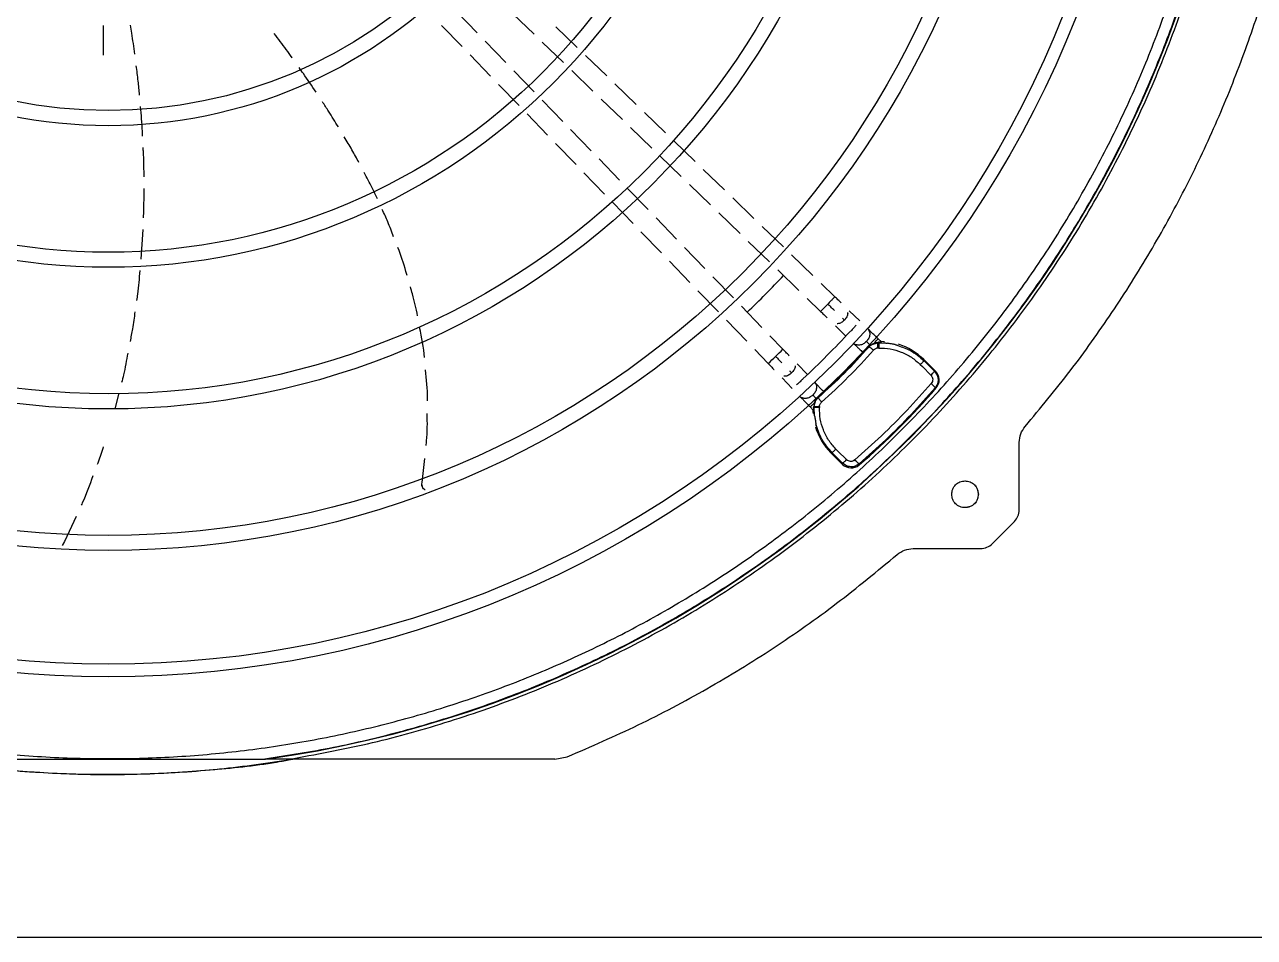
# Model space of a CAD drawing. Extents: x -12 to 259, y -8 to 165.
# Drawn here: x 105.27 to 117.1, y 61.29 to 70.07 of the extents above; entities that cross this region are included whole.
import ezdxf

# ---------------------------------------------------------------- set-up
doc = ezdxf.new("R2010")
doc.units = 0
doc.header["$MEASUREMENT"] = 0
doc.layers.get('0').update_dxf_attribs({"linetype": 'CONTINUOUS'})
doc.layers.add('0 Unit', color=7, linetype='CONTINUOUS')

msp = doc.modelspace()

# ---------------------------------------------------------------- linework, layer by layer
at = {"color": 7, "linetype": 'Continuous', "lineweight": 25}
for p, q in [((109.62481, 69.98559), (109.42772, 70.18943)), ((109.96678, 70.17118), (110.17108, 69.97364)), ((106.02672, 70.05609), (106.02672, 69.77226)), ((109.28065, 70.05834), (109.47804, 69.8542)), ((110.58556, 69.8467), (110.38153, 70.04398)), ((109.89842, 69.70261), (109.7015, 69.90628)), ((110.24962, 69.8977), (110.45348, 69.70058)), ((109.55477, 69.77484), (109.7523, 69.57054)), ((110.86939, 69.57227), (110.66491, 69.76997)), ((110.17245, 69.41921), (109.97547, 69.62293)), ((110.53274, 69.62395), (110.73641, 69.42702)), ((109.82883, 69.4914), (110.02611, 69.28736)), ((111.1522, 69.29881), (110.94898, 69.49531)), ((110.44689, 69.13537), (110.24909, 69.33994)), ((110.81601, 69.35006), (111.02003, 69.15278)), ((110.10283, 69.20802), (110.30025, 69.00384)), ((111.43571, 69.02469), (111.23156, 69.22208)), ((110.71957, 68.85336), (110.52276, 69.05691)), ((111.09953, 69.07591), (111.30258, 68.87958)), ((110.3776, 68.92384), (110.57423, 68.72048)), ((111.71907, 68.7507), (111.5151, 68.94792)), ((110.99375, 68.5698), (110.79616, 68.77415)), ((111.38181, 68.80298), (111.58619, 68.60536)), ((110.65109, 68.64099), (110.84794, 68.4374)), ((112.00271, 68.47645), (111.7985, 68.67389)), ((111.66529, 68.52888), (111.86864, 68.33226)), ((111.26702, 68.28718), (111.07048, 68.49044)), ((112.28545, 68.20306), (112.08133, 68.40043)), ((110.92464, 68.35808), (111.12282, 68.15311)), ((111.54164, 68.00315), (111.34373, 68.20784)), ((111.94822, 68.25531), (112.1523, 68.05798)), ((106.40739, 68.09706), (106.38924, 67.81163)), ((111.19929, 68.07402), (111.39577, 67.87083)), ((112.56877, 67.92911), (112.36526, 68.12589)), ((111.81437, 67.72109), (111.61741, 67.92479)), ((112.23111, 67.98179), (112.43515, 67.7845)), ((111.4725, 67.79147), (111.67046, 67.58673)), ((112.85198, 67.65527), (112.64768, 67.85281)), ((112.5147, 67.70758), (112.71784, 67.51116)), ((112.08815, 67.43794), (111.89136, 67.64146)), ((113.06428, 67.45), (112.93144, 67.57845)), ((111.74655, 67.50803), (111.94401, 67.30381)), ((112.79726, 67.43436), (112.92741, 67.30853)), ((112.36227, 67.15443), (112.16463, 67.35884)), ((113.30393, 67.21757), (113.20286, 67.31571)), ((112.02046, 67.22475), (112.21718, 67.02129)), ((112.56433, 66.94545), (112.43861, 67.07548)), ((113.06868, 67.17162), (113.17104, 67.07222)), ((113.40467, 66.98301), (113.39175, 66.97066)), ((113.39175, 66.97066), (113.39212, 66.9666)), ((113.47584, 67.01148), (113.44158, 67.00417)), ((113.44266, 66.99814), (113.47634, 67.00602)), ((113.47584, 67.01148), (113.48507, 67.01217)), ((113.47634, 67.00602), (113.47584, 67.01148)), ((113.48562, 67.00632), (113.47634, 67.00602)), ((113.48746, 66.95612), (113.47802, 66.95583)), ((113.51307, 67.01489), (113.48138, 67.04553)), ((113.48507, 67.01217), (113.48562, 67.00632)), ((113.48562, 67.00632), (113.56591, 67.00344)), ((112.29423, 66.94161), (112.42282, 66.80862)), ((113.92197, 66.83367), (113.92122, 66.84551)), ((113.92122, 66.84551), (114.03281, 66.73392)), ((112.79988, 66.70107), (112.70132, 66.80344)), ((113.88614, 66.79833), (113.90623, 66.77824)), ((113.90623, 66.77824), (113.98792, 66.69663)), ((114.02221, 66.7335), (113.92197, 66.83367)), ((114.03281, 66.73392), (114.02221, 66.7335)), ((112.55652, 66.67002), (112.65452, 66.56822)), ((106.17364, 66.513), (106.13695, 66.37073)), ((114.03893, 66.57359), (114.02799, 66.57306)), ((112.82607, 66.39031), (112.85679, 66.35854)), ((112.85961, 66.38672), (112.86032, 66.39595)), ((112.86572, 66.38641), (112.85961, 66.38672)), ((112.86768, 66.43026), (112.86032, 66.39595)), ((112.86032, 66.39595), (112.86601, 66.3957)), ((112.86601, 66.3957), (112.86572, 66.38641)), ((112.8686, 66.30613), (112.86572, 66.38641)), ((112.86601, 66.3957), (112.87288, 66.42491)), ((112.88886, 66.4672), (112.9012, 66.48011)), ((112.90544, 66.47992), (112.9012, 66.48011)), ((112.91633, 66.39413), (112.91602, 66.3847)), ((114.8378, 65.39998), (114.8378, 66.0496)), ((109.09348, 65.66357), (109.11915, 65.89592)), ((113.02601, 65.95029), (113.03837, 65.95007)), ((113.1376, 65.8387), (113.02601, 65.95029)), ((113.13854, 65.84982), (113.03837, 65.95007)), ((113.09392, 65.96593), (113.07383, 65.98601)), ((113.17552, 65.88424), (113.09392, 65.96593)), ((113.1376, 65.8387), (113.13854, 65.84982)), ((113.29793, 65.83258), (113.29898, 65.84405)), ((109.09295, 65.66357), (109.09348, 65.66357)), ((105.76521, 65.33703), (105.65479, 65.09755)), ((114.57834, 65.0753), (114.79169, 65.28864)), ((105.65479, 65.09755), (105.63196, 65.05984)), ((113.81739, 65.02918), (114.46701, 65.02918)), ((107.81397, 63.00374), (107.58712, 63.00374)), ((110.37069, 63.00374), (107.81397, 63.00374)), ((110.37069, 63.00374), (110.49017, 63.02729))]:
    msp.add_line(p, q, dxfattribs=at)
at = {"color": 8, "linetype": 'Continuous', "lineweight": 25}
for p, q in [((113.15594, 67.22444), (113.13695, 67.24286)), ((113.64389, 66.98996), (113.66961, 66.97992)), ((114.04359, 66.60061), (114.02799, 66.57306)), ((113.29898, 65.84405), (113.27, 65.82765))]:
    msp.add_line(p, q, dxfattribs=at)
at = {"color": 8, "linetype": 'Continuous', "lineweight": 25, "flags": 128}
msp.add_lwpolyline([(112.99604, 67.37928), (112.96984, 67.35221), (112.9476, 67.32925), (112.9327, 67.31391), (112.92741, 67.30853), (112.92741, 67.30853)], dxfattribs=at)
for centre, radius in [((106.07507, 73.79175), 9.99706), ((106.07507, 73.79114), 9.87436), ((106.07507, 73.79175), 8.78089), ((106.07507, 73.79114), 8.63615), ((106.07507, 73.79114), 7.41998), ((106.08126, 73.79123), 7.27453), ((106.07507, 73.79114), 6.05846), ((106.07507, 73.79114), 5.9131), ((106.07507, 73.79114), 4.69694), ((106.07507, 73.79114), 4.55158)]:
    msp.add_circle(centre, radius)
at = {"color": 7, "linetype": 'Continuous', "lineweight": 25}
for centre, radius, start, end in [((106.08019, 73.79114), 10.89215, 277.952419, 82.047581), ((106.07692, 73.78917), 8.93423, 313.437539, 316.623841), ((106.08043, 73.79198), 9.76894, 313.118297, 316.88199), ((108.82288, 71.04861), 6.11841, 312.506864, 317.495239), ((108.82274, 71.04876), 6.87283, 310.627711, 319.372428)]:
    msp.add_arc(centre, radius, start, end, dxfattribs=at)
at = {"color": 8, "linetype": 'Continuous', "lineweight": 25}
for centre, radius, start, end in [((108.81151, 71.49893), 6.45294, 315.849598, 316.359274), ((105.08045, 74.49665), 10.63091, 313.68259, 314.213901), ((101.50505, 78.2777), 15.83438, 313.946005, 314.301587)]:
    msp.add_arc(centre, radius, start, end, dxfattribs=at)
at = {"color": 7, "linetype": 'Continuous', "lineweight": 25}
for centre, major_axis, ratio, start_param, end_param in [((113.50392, 66.42715), (-0.01094, 0.5912), 0.99873356, 6.19922493, 6.25533158), ((113.50392, 66.42715), (-0.01094, 0.5912), 0.99873356, 5.47991309, 5.97123283), ((113.94915, 66.65045), (0.11816, 0.00449), 0.99887071, 5.53666029, 7.03005136), ((113.44437, 66.3676), (0.5912, -0.01099), 0.99873837, 3.16909386, 3.23078), ((113.44437, 66.3676), (0.5912, -0.01099), 0.99873837, 3.44852138, 3.94495007), ((113.22107, 65.92236), (0.00447, 0.11816), 0.99886585, 2.39455207, 3.88794044)]:
    msp.add_ellipse(centre, major_axis=major_axis, ratio=ratio, start_param=start_param, end_param=end_param, dxfattribs=at)
for points, knots in [([(98.24978, 66.37972), (98.39231, 66.23399), (98.67946, 65.94039), (99.14431, 65.52922), (99.63689, 65.13869), (100.15816, 64.77389), (100.70619, 64.43671), (101.27891, 64.13011), (101.87372, 63.85658), (102.48721, 63.61854), (103.11637, 63.4177), (103.75789, 63.25549), (104.40815, 63.13294), (105.06344, 63.05062), (105.72016, 63.00866), (106.37484, 63.00674), (107.0234, 63.04414), (107.66241, 63.11961), (108.28868, 63.23156), (108.90001, 63.37827), (109.49392, 63.55775), (110.07121, 63.76887), (110.63561, 64.01237), (111.19032, 64.29027), (111.73517, 64.60394), (112.26698, 64.95314), (112.78297, 65.33758), (113.2797, 65.75624), (113.75386, 66.20765), (114.20197, 66.68956), (114.62132, 67.19979), (115.00935, 67.73579), (115.36377, 68.29458), (115.68267, 68.87292), (115.9646, 69.46752), (116.20858, 70.07505), (116.41377, 70.69143), (116.58005, 71.31303), (116.70773, 71.93629), (116.79758, 72.55852), (116.85055, 73.17669), (116.86798, 73.79113), (116.85055, 74.40557), (116.79758, 75.02374), (116.70773, 75.64597), (116.58005, 76.26924), (116.41377, 76.89084), (116.20858, 77.50721), (115.96461, 78.11474), (115.68268, 78.70933), (115.36378, 79.28769), (115.00936, 79.84648), (114.62133, 80.38248), (114.20199, 80.89271), (113.75387, 81.37461), (113.27971, 81.82603), (112.78297, 82.24469), (112.26699, 82.62913), (111.73519, 82.97833), (111.19034, 83.292), (110.63562, 83.5699), (110.07122, 83.8134), (109.49393, 84.02452), (108.90003, 84.20399), (108.2887, 84.35071), (107.66242, 84.46266), (107.02341, 84.53814), (106.37485, 84.57553), (105.72018, 84.57362), (105.06346, 84.53165), (104.40817, 84.44934), (103.7579, 84.32679), (103.11639, 84.16458), (102.48722, 83.96375), (101.87373, 83.7257), (101.27892, 83.45218), (100.70619, 83.14557), (100.15817, 82.80839), (99.6369, 82.4436), (99.14432, 82.05307), (98.67946, 81.64189), (98.39231, 81.34829), (98.24978, 81.20256)], [0, 0, 0, 0, 0.01189592, 0.02396584, 0.03619649, 0.04857359, 0.06108194, 0.07373471, 0.0864717, 0.09927432, 0.11212355, 0.12500004, 0.13787625, 0.15072533, 0.16352795, 0.17626509, 0.18891813, 0.20142621, 0.21380317, 0.22603385, 0.23810393, 0.25000004, 0.2618959, 0.27396585, 0.28619652, 0.29857361, 0.31108196, 0.32373474, 0.33647171, 0.34927432, 0.36212355, 0.37500004, 0.38787624, 0.40072531, 0.41352793, 0.42626506, 0.4389181, 0.45142619, 0.46380314, 0.47603381, 0.48810388, 0.50000001, 0.51189586, 0.52396581, 0.53619649, 0.54857357, 0.56108191, 0.57373469, 0.58647168, 0.59927428, 0.6121235, 0.62499999, 0.63787621, 0.65072529, 0.66352791, 0.67626502, 0.68891805, 0.70142614, 0.71380312, 0.72603376, 0.73810387, 0.74999998, 0.76189582, 0.77396578, 0.78619645, 0.79857355, 0.81108188, 0.82373468, 0.83647168, 0.84927427, 0.86212351, 0.87499998, 0.88787621, 0.90072531, 0.91352792, 0.92626504, 0.93891808, 0.95142617, 0.96380314, 0.97603381, 0.98810396, 1, 1, 1, 1]), ([(107.55876, 63.00374), (107.77319, 63.03691), (108.20205, 63.10325), (108.83633, 63.25126), (109.46116, 63.43415), (110.0738, 63.65477), (110.67221, 63.9114), (111.25421, 64.20338), (111.81773, 64.52959), (112.36076, 64.88888), (112.88135, 65.27997), (113.37765, 65.70146), (113.84788, 66.15184), (114.29037, 66.62952), (114.70353, 67.13277), (115.08589, 67.65981), (115.43609, 68.20875), (115.75286, 68.77762), (116.03509, 69.36441), (116.28175, 69.96701), (116.49199, 70.58326), (116.66502, 71.21098), (116.80025, 71.84791), (116.8972, 72.49178), (116.9555, 73.14029), (116.97496, 73.79113), (116.9555, 74.44197), (116.8972, 75.09048), (116.80026, 75.73436), (116.66503, 76.37129), (116.49199, 76.999), (116.28176, 77.61526), (116.03509, 78.21786), (115.75287, 78.80464), (115.43609, 79.37352), (115.0859, 79.92246), (114.70354, 80.4495), (114.29038, 80.95275), (113.84789, 81.43043), (113.37766, 81.88081), (112.88136, 82.3023), (112.36077, 82.6934), (111.81774, 83.05269), (111.25422, 83.3789), (110.67222, 83.67087), (110.07381, 83.9275), (109.46117, 84.14813), (108.83634, 84.33102), (108.20206, 84.47903), (107.7732, 84.54537), (107.55877, 84.57853)], [0, 0, 0, 0, 0.02083334, 0.04166665, 0.06250003, 0.08333335, 0.10416665, 0.125, 0.1458333, 0.16666668, 0.18749997, 0.20833336, 0.22916668, 0.25000001, 0.27083332, 0.29166664, 0.31250001, 0.33333334, 0.35416664, 0.37499996, 0.39583334, 0.41666666, 0.43749998, 0.4583333, 0.47916665, 0.5, 0.5208333, 0.54166664, 0.5625, 0.58333332, 0.60416664, 0.62499998, 0.64583333, 0.66666665, 0.68749999, 0.70833331, 0.72916664, 0.74999997, 0.77083333, 0.79166666, 0.81249999, 0.83333331, 0.85416669, 0.875, 0.89583335, 0.91666666, 0.9375, 0.95833334, 0.97916668, 1, 1, 1, 1]), ([(107.81397, 63.00374), (108.06683, 63.04978), (108.57255, 63.14187), (109.31639, 63.34737), (110.04472, 63.60099), (110.75314, 63.90633), (111.43833, 64.26058), (112.09683, 64.66233), (112.72538, 65.10948), (113.32083, 65.59983), (113.88025, 66.13093), (114.40083, 66.70015), (114.87999, 67.30465), (115.31534, 67.94142), (115.70472, 68.6073), (116.04619, 69.29898), (116.33806, 70.013), (116.57886, 70.74582), (116.76741, 71.49379), (116.90276, 72.2532), (116.98424, 73.02026), (117.01144, 73.79115), (116.98424, 74.56204), (116.90276, 75.32909), (116.7674, 76.0885), (116.57886, 76.83647), (116.33805, 77.56929), (116.04619, 78.28332), (115.70471, 78.97499), (115.31533, 79.64087), (114.87997, 80.27764), (114.40081, 80.88214), (113.88023, 81.45136), (113.32082, 81.98246), (112.72536, 82.47281), (112.09682, 82.91995), (111.43832, 83.3217), (110.75312, 83.67595), (110.0447, 83.9813), (109.31637, 84.23491), (108.57253, 84.44041), (108.06681, 84.5325), (107.81396, 84.57854)], [0, 0, 0, 0, 0.02500002, 0.05000002, 0.07500002, 0.10000003, 0.12499999, 0.15000004, 0.17499999, 0.20000003, 0.22500003, 0.25, 0.27500001, 0.30000002, 0.325, 0.35000002, 0.375, 0.4, 0.42500002, 0.45000001, 0.47500003, 0.50000003, 0.52499999, 0.55000001, 0.57500001, 0.6, 0.62500003, 0.65, 0.67500002, 0.70000003, 0.72500002, 0.75000002, 0.77499999, 0.80000001, 0.825, 0.85000003, 0.87500003, 0.89999998, 0.92500001, 0.95, 0.975, 1, 1, 1, 1]), ([(114.89495, 66.20363), (115.04171, 66.38024), (115.33525, 66.73346), (115.73481, 67.29514), (116.10276, 67.87767), (116.43496, 68.48144), (116.73103, 69.10368), (116.98971, 69.74239), (117.21016, 70.39527), (117.39159, 71.06005), (117.53336, 71.7344), (117.63499, 72.41596), (117.69611, 73.10234), (117.7165, 73.79114), (117.69611, 74.47993), (117.63499, 75.16631), (117.53336, 75.84787), (117.39159, 76.52223), (117.21016, 77.18701), (116.98971, 77.83989), (116.73103, 78.47859), (116.43496, 79.10083), (116.10276, 79.7046), (115.73481, 80.28714), (115.33525, 80.84882), (115.04171, 81.20203), (114.89495, 81.37864)], [0, 0, 0, 0, 0.04166672, 0.08333338, 0.12500007, 0.16666672, 0.20833335, 0.25000008, 0.29166671, 0.33333336, 0.37500001, 0.41666672, 0.45833338, 0.50000004, 0.54166669, 0.58333335, 0.62499999, 0.66666668, 0.70833333, 0.74999999, 0.79166669, 0.83333335, 0.87499997, 0.91666669, 0.95833332, 1, 1, 1, 1]), ([(106.28512, 70.06077), (106.28949, 70.03539), (106.3051, 69.94471), (106.31818, 69.84923), (106.3276, 69.78048)], [0, 0, 0, 0, 0.27992058, 1, 1, 1, 1]), ([(107.84464, 69.74577), (107.84409, 69.74654), (107.8065, 69.79943), (107.74871, 69.8776), (107.69066, 69.95435), (107.67117, 69.98013)], [0, 0, 0, 0, 0.00977442, 0.66748489, 1, 1, 1, 1]), ([(106.34163, 69.67044), (106.34788, 69.62173), (106.35971, 69.5294), (106.36852, 69.4339), (106.37268, 69.38878)], [0, 0, 0, 0, 0.5276329, 1, 1, 1, 1]), ([(108.07425, 69.4165), (108.03379, 69.47638), (107.97998, 69.556), (107.92411, 69.63417), (107.91024, 69.65356)], [0, 0, 0, 0, 0.75189874, 1, 1, 1, 1]), ([(108.28873, 69.08185), (108.2576, 69.13264), (108.20776, 69.21397), (108.15516, 69.2935), (108.13541, 69.32336)], [0, 0, 0, 0, 0.62458899, 1, 1, 1, 1]), ([(106.38317, 69.27899), (106.38972, 69.19964), (106.39749, 69.10552), (106.40195, 69.01008), (106.40265, 68.9951)], [0, 0, 0, 0, 0.8430023, 1, 1, 1, 1]), ([(108.4864, 68.7399), (108.46434, 68.78059), (108.41912, 68.864), (108.37047, 68.94545), (108.34556, 68.98716)], [0, 0, 0, 0, 0.48783985, 1, 1, 1, 1]), ([(106.40796, 68.88563), (106.40869, 68.87086), (106.41298, 68.78451), (106.4158, 68.68988), (106.41574, 68.61014), (106.41574, 68.60245)], [0, 0, 0, 0, 0.15715941, 0.91876163, 1, 1, 1, 1]), ([(108.6643, 68.39006), (108.64742, 68.42609), (108.60735, 68.51165), (108.56348, 68.59533), (108.53808, 68.64378)], [0, 0, 0, 0, 0.42108076, 1, 1, 1, 1]), ([(106.41577, 68.49124), (106.41601, 68.45306), (106.4166, 68.35839), (106.41298, 68.26379), (106.41082, 68.20735)], [0, 0, 0, 0, 0.40333981, 1, 1, 1, 1]), ([(108.81995, 68.02648), (108.80162, 68.07442), (108.76765, 68.16327), (108.72855, 68.25001), (108.71055, 68.28995)], [0, 0, 0, 0, 0.53950514, 1, 1, 1, 1]), ([(108.95045, 67.65268), (108.94652, 67.66646), (108.92046, 67.75779), (108.89009, 67.84872), (108.86022, 67.92437), (108.85999, 67.92494)], [0, 0, 0, 0, 0.14993325, 0.99363261, 1, 1, 1, 1]), ([(106.37873, 67.70137), (106.37227, 67.62582), (106.36409, 67.53014), (106.3501, 67.43534), (106.34716, 67.41539)], [0, 0, 0, 0, 0.78959581, 1, 1, 1, 1]), ([(109.0507, 67.26674), (109.03543, 67.337), (109.01508, 67.43069), (108.98799, 67.52275), (108.98122, 67.54577)], [0, 0, 0, 0, 0.75002041, 1, 1, 1, 1]), ([(113.12412, 67.3921), (113.12343, 67.39277), (113.11448, 67.40143), (113.09401, 67.42125), (113.07417, 67.44044), (113.06424, 67.45004)], [0, 0, 0, 0, 0.04042727, 0.52004872, 1, 1, 1, 1]), ([(113.05971, 67.31769), (113.04806, 67.32897), (113.02723, 67.34912), (113.00558, 67.37006), (112.99604, 67.37928)], [0, 0, 0, 0, 0.55959472, 1, 1, 1, 1]), ([(106.33141, 67.30533), (106.32438, 67.25056), (106.31209, 67.15482), (106.29261, 67.06049), (106.28428, 67.02012)], [0, 0, 0, 0, 0.57203343, 1, 1, 1, 1]), ([(112.92741, 67.30853), (112.93732, 67.29894), (112.95715, 67.27976), (112.97837, 67.25923), (112.988, 67.24989), (112.98945, 67.24849)], [0, 0, 0, 0, 0.45955348, 0.91864064, 1, 1, 1, 1]), ([(109.1174, 66.86514), (109.1174, 66.86521), (109.11046, 66.9622), (109.09025, 67.05796), (109.07005, 67.15364)], [0, 0, 0, 0, 0.00072988, 1, 1, 1, 1]), ([(113.23975, 67.14306), (113.23393, 67.13724), (113.22372, 67.12703), (113.21499, 67.11854), (113.21124, 67.11488)], [0, 0, 0, 0, 0.56927563, 1, 1, 1, 1]), ([(113.26774, 67.17575), (113.26417, 67.17146), (113.25583, 67.16143), (113.2456, 67.14975), (113.23975, 67.14306)], [0, 0, 0, 0, 0.42766619, 1, 1, 1, 1]), ([(113.48138, 67.04553), (113.47139, 67.05519), (113.45142, 67.0745), (113.42326, 67.10176), (113.39793, 67.12631), (113.38513, 67.13873), (113.37873, 67.14494)], [0, 0, 0, 0, 0.25017208, 0.50011475, 0.74998553, 1, 1, 1, 1]), ([(113.39212, 66.9666), (113.31465, 66.88186), (113.15972, 66.71238), (112.9902, 66.55741), (112.90544, 66.47992)], [0, 0, 0, 0, 0.50000174, 1, 1, 1, 1]), ([(113.24159, 67.00372), (113.24756, 66.99792), (113.25949, 66.98634), (113.28283, 66.96373), (113.30876, 66.93863), (113.32734, 66.92066), (113.33663, 66.91167)], [0, 0, 0, 0, 0.25012281, 0.50000057, 0.74998294, 1, 1, 1, 1]), ([(113.33549, 66.91376), (113.3356, 66.9136), (113.33586, 66.9132), (113.34051, 66.9172), (113.34881, 66.92514), (113.36093, 66.93748), (113.37558, 66.95294), (113.38637, 66.96477), (113.39175, 66.97066)], [0, 0, 0, 0, 0.11173622, 0.27354644, 0.4507769, 0.63775233, 0.81954481, 1, 1, 1, 1]), ([(113.40467, 66.98301), (113.39645, 66.99095), (113.38178, 67.00515), (113.37185, 67.01479), (113.36748, 67.01903)], [0, 0, 0, 0, 0.55979484, 1, 1, 1, 1]), ([(113.43525, 66.93576), (113.43016, 66.94009), (113.41962, 66.94905), (113.40583, 66.95955), (113.39561, 66.96622), (113.39326, 66.96648), (113.39212, 66.9666)], [0, 0, 0, 0, 0.24189375, 0.50003536, 0.75816415, 1, 1, 1, 1]), ([(113.40467, 66.98301), (113.41019, 66.98718), (113.42196, 66.99607), (113.43478, 67.00136), (113.44158, 67.00417)], [0, 0, 0, 0, 0.46912734, 1, 1, 1, 1]), ([(113.47802, 66.95583), (113.47401, 66.95546), (113.46593, 66.95472), (113.45445, 66.95044), (113.44382, 66.94434), (113.4381, 66.93861), (113.43525, 66.93576)], [0, 0, 0, 0, 0.24780677, 0.49940517, 0.75117, 1, 1, 1, 1]), ([(113.47802, 66.95583), (113.47781, 66.96241), (113.47739, 66.97556), (113.47686, 66.99158), (113.47647, 67.00299), (113.47638, 67.00501), (113.47634, 67.00602)], [0, 0, 0, 0, 0.25000515, 0.50000345, 0.75000652, 1, 1, 1, 1]), ([(113.51213, 67.01551), (113.51229, 67.01544), (113.51306, 67.01513), (113.51122, 67.01458), (113.50453, 67.01363), (113.4931, 67.01277), (113.48507, 67.01217)], [0, 0, 0, 0, 0.05444134, 0.26679283, 0.48473064, 1, 1, 1, 1]), ([(113.48562, 67.00632), (113.48567, 67.00531), (113.48579, 67.00329), (113.48622, 66.99188), (113.48679, 66.97586), (113.48724, 66.9627), (113.48746, 66.95612)], [0, 0, 0, 0, 0.25000525, 0.49999534, 0.74999478, 1, 1, 1, 1]), ([(113.48746, 66.95612), (113.52427, 66.95514), (113.5979, 66.95319), (113.70437, 66.92162), (113.8036, 66.87177), (113.85863, 66.82281), (113.88614, 66.79833)], [0, 0, 0, 0, 0.24999331, 0.49999248, 0.74999467, 1, 1, 1, 1]), ([(113.54042, 67.00774), (113.54074, 67.00746), (113.5414, 67.00691), (113.54907, 67.0057), (113.55792, 67.00452), (113.56413, 67.00368), (113.56591, 67.00344)], [0, 0, 0, 0, 0.28746918, 0.57419112, 0.87831567, 1, 1, 1, 1]), ([(113.64388, 66.98995), (113.63847, 66.99091), (113.6272, 66.99291), (113.61384, 66.99485), (113.59966, 66.99722), (113.58484, 67.00016), (113.57218, 67.00235), (113.56591, 67.00344)], [0, 0, 0, 0, 0.22403676, 0.4664933, 0.48175145, 0.7432779, 1, 1, 1, 1]), ([(113.64389, 66.98996), (113.64887, 66.9889), (113.65885, 66.98679), (113.66712, 66.98521), (113.66835, 66.9854), (113.66884, 66.98547)], [0, 0, 0, 0, 0.37193442, 0.74511645, 1, 1, 1, 1]), ([(113.66961, 66.97992), (113.71112, 66.96648), (113.80541, 66.93596), (113.88014, 66.87038), (113.92197, 66.83367)], [0, 0, 0, 0, 0.44028918, 1, 1, 1, 1]), ([(106.2626, 66.90906), (106.25043, 66.83857), (106.2339, 66.74277), (106.20896, 66.64912), (106.20237, 66.62438)], [0, 0, 0, 0, 0.73577068, 1, 1, 1, 1]), ([(112.49379, 66.87704), (112.50553, 66.8649), (112.52648, 66.84322), (112.54653, 66.82247), (112.55536, 66.81333)], [0, 0, 0, 0, 0.56004536, 1, 1, 1, 1]), ([(112.62533, 66.88231), (112.62364, 66.88406), (112.61403, 66.89403), (112.59316, 66.91563), (112.57395, 66.93551), (112.56433, 66.94545)], [0, 0, 0, 0, 0.09629337, 0.54799298, 1, 1, 1, 1]), ([(112.93641, 66.43691), (113.02333, 66.51629), (113.19716, 66.67506), (113.35589, 66.84886), (113.43525, 66.93576)], [0, 0, 0, 0, 0.49999826, 1, 1, 1, 1]), ([(109.14535, 66.44857), (109.14554, 66.45654), (109.14789, 66.55635), (109.13643, 66.65612), (109.12589, 66.74792)], [0, 0, 0, 0, 0.07987082, 1, 1, 1, 1]), ([(112.42282, 66.80862), (112.43239, 66.79871), (112.45154, 66.77891), (112.47108, 66.75868), (112.47951, 66.74994), (112.47998, 66.74945)], [0, 0, 0, 0, 0.48577429, 0.97107325, 1, 1, 1, 1]), ([(113.92197, 66.83367), (113.92129, 66.83305), (113.91993, 66.8318), (113.91181, 66.82383), (113.90031, 66.81245), (113.89086, 66.80304), (113.88614, 66.79833)], [0, 0, 0, 0, 0.25000529, 0.50000003, 0.750004, 1, 1, 1, 1]), ([(114.02221, 66.7335), (114.02171, 66.7327), (114.02072, 66.73109), (114.01306, 66.72264), (114.00194, 66.7109), (113.99259, 66.70139), (113.98792, 66.69663)], [0, 0, 0, 0, 0.25000323, 0.49999178, 0.74999887, 1, 1, 1, 1]), ([(114.02221, 66.7335), (114.0315, 66.72197), (114.05014, 66.69887), (114.05844, 66.65561), (114.05618, 66.62079), (114.04619, 66.60478), (114.04359, 66.60061)], [0, 0, 0, 0, 0.30374926, 0.60898835, 0.89811812, 1, 1, 1, 1]), ([(112.72941, 66.63273), (112.72273, 66.62687), (112.71104, 66.61664), (112.70099, 66.60828), (112.6967, 66.6047)], [0, 0, 0, 0, 0.57226523, 1, 1, 1, 1]), ([(112.75756, 66.66121), (112.7539, 66.65744), (112.74542, 66.64873), (112.73521, 66.63852), (112.72941, 66.63273)], [0, 0, 0, 0, 0.43208924, 1, 1, 1, 1]), ([(112.95999, 66.535), (112.95103, 66.54427), (112.9331, 66.56282), (112.9081, 66.58871), (112.88562, 66.61201), (112.87414, 66.62393), (112.86839, 66.6299)], [0, 0, 0, 0, 0.25014044, 0.50015301, 0.74999641, 1, 1, 1, 1]), ([(113.99068, 66.61524), (113.91434, 66.52957), (113.76112, 66.35766), (113.51495, 66.1115), (113.34281, 65.95804), (113.25694, 65.88149)], [0, 0, 0, 0, 0.33231799, 0.66694553, 1, 1, 1, 1]), ([(113.98792, 66.69663), (113.98859, 66.69594), (113.9912, 66.69326), (113.9958, 66.68733), (114.00256, 66.67504), (114.0068, 66.65652), (114.00344, 66.63372), (113.99494, 66.62141), (113.99068, 66.61524)], [0, 0, 0, 0, 0.03219134, 0.12542244, 0.25076508, 0.49987172, 0.74928494, 1, 1, 1, 1]), ([(114.02799, 66.57306), (114.02786, 66.57438), (114.02757, 66.57713), (114.01943, 66.58742), (114.00663, 66.60081), (113.99587, 66.61054), (113.99068, 66.61524)], [0, 0, 0, 0, 0.24107498, 0.49981908, 0.7586658, 1, 1, 1, 1]), ([(112.72657, 66.49338), (112.73278, 66.48693), (112.7452, 66.47403), (112.76978, 66.44856), (112.79709, 66.42029), (112.81643, 66.40027), (112.82611, 66.39026)], [0, 0, 0, 0, 0.25012618, 0.50004555, 0.74994553, 1, 1, 1, 1]), ([(112.8529, 66.50446), (112.85846, 66.49869), (112.86841, 66.48836), (112.88259, 66.47368), (112.88886, 66.4672)], [0, 0, 0, 0, 0.55832762, 1, 1, 1, 1]), ([(112.9012, 66.48011), (112.90709, 66.48548), (112.91891, 66.49627), (112.93418, 66.51074), (112.94654, 66.52286), (112.95474, 66.53144), (112.95868, 66.53605), (112.95805, 66.53608), (112.95784, 66.53609)], [0, 0, 0, 0, 0.18091213, 0.36316203, 0.5452202, 0.72826249, 0.90957077, 1, 1, 1, 1]), ([(114.02799, 66.57306), (113.9519, 66.48778), (113.79958, 66.31708), (113.55504, 66.07254), (113.38429, 65.92017), (113.29898, 65.84405)], [0, 0, 0, 0, 0.33313451, 0.66686549, 1, 1, 1, 1]), ([(112.85961, 66.38672), (112.85899, 66.37867), (112.8581, 66.36721), (112.8571, 66.36046), (112.85653, 66.3586), (112.85619, 66.35938), (112.85612, 66.35955)], [0, 0, 0, 0, 0.51288806, 0.7297074, 0.94127034, 1, 1, 1, 1]), ([(112.91602, 66.3847), (112.90944, 66.38491), (112.89628, 66.38535), (112.88023, 66.38589), (112.86879, 66.38629), (112.86674, 66.38637), (112.86572, 66.38641)], [0, 0, 0, 0, 0.24999916, 0.4999941, 0.75000687, 1, 1, 1, 1]), ([(112.86601, 66.3957), (112.86704, 66.39567), (112.8691, 66.39562), (112.88053, 66.39526), (112.89659, 66.39475), (112.90975, 66.39434), (112.91633, 66.39413)], [0, 0, 0, 0, 0.25000933, 0.50000468, 0.75001273, 1, 1, 1, 1]), ([(112.86768, 66.43026), (112.87049, 66.43707), (112.87579, 66.4499), (112.88469, 66.46167), (112.88886, 66.4672)], [0, 0, 0, 0, 0.53088575, 1, 1, 1, 1]), ([(112.90544, 66.47992), (112.90558, 66.4788), (112.90586, 66.47647), (112.91258, 66.4663), (112.9231, 66.45253), (112.93207, 66.442), (112.93641, 66.43691)], [0, 0, 0, 0, 0.24185407, 0.49998639, 0.75812741, 1, 1, 1, 1]), ([(113.07383, 65.98601), (113.04935, 66.01353), (113.00038, 66.06855), (112.95053, 66.16778), (112.91896, 66.27425), (112.917, 66.34788), (112.91602, 66.3847)], [0, 0, 0, 0, 0.2500021, 0.49999957, 0.75000041, 1, 1, 1, 1]), ([(112.91633, 66.39413), (112.9167, 66.39815), (112.91744, 66.40623), (112.92173, 66.41771), (112.92782, 66.42834), (112.93356, 66.43407), (112.93641, 66.43691)], [0, 0, 0, 0, 0.24784927, 0.4994389, 0.75119496, 1, 1, 1, 1]), ([(109.13278, 66.01929), (109.13452, 66.03413), (109.14647, 66.13617), (109.14457, 66.23952), (109.14295, 66.32784)], [0, 0, 0, 0, 0.14537869, 1, 1, 1, 1]), ([(112.8686, 66.30613), (112.8679, 66.31128), (112.86661, 66.32078), (112.86517, 66.3302), (112.86453, 66.33107), (112.8642, 66.33152)], [0, 0, 0, 0, 0.36681539, 0.67605272, 1, 1, 1, 1]), ([(112.8686, 66.30613), (112.86969, 66.29986), (112.87189, 66.28721), (112.87484, 66.2724), (112.87623, 66.26411), (112.87681, 66.26057), (112.87787, 66.25396), (112.87961, 66.24209), (112.88112, 66.23356), (112.88208, 66.22815)], [0, 0, 0, 0, 0.25661028, 0.51806095, 0.53325305, 0.55987764, 0.6474537, 0.77620281, 1, 1, 1, 1]), ([(113.03837, 65.95007), (113.00197, 65.99207), (112.93085, 66.07416), (112.89808, 66.17763), (112.88208, 66.22815)], [0, 0, 0, 0, 0.51171563, 1, 1, 1, 1]), ([(112.88646, 66.20309), (112.88654, 66.20389), (112.88669, 66.20547), (112.88491, 66.2146), (112.88303, 66.22361), (112.88208, 66.22815)], [0, 0, 0, 0, 0.33193936, 0.66326982, 1, 1, 1, 1]), ([(114.8378, 66.0496), (114.84042, 66.07784), (114.84564, 66.13431), (114.87851, 66.18053), (114.89495, 66.20363)], [0, 0, 0, 0, 0.49999891, 1, 1, 1, 1]), ([(106.02672, 66.00865), (106.01203, 65.95885), (105.9949, 65.90078), (105.97275, 65.84477), (105.96959, 65.83679)], [0, 0, 0, 0, 0.85756126, 1, 1, 1, 1]), ([(113.03837, 65.95008), (113.03901, 65.95077), (113.04028, 65.95215), (113.0483, 65.96032), (113.0597, 65.97183), (113.06912, 65.98129), (113.07383, 65.98601)], [0, 0, 0, 0, 0.25000204, 0.49999766, 0.75003259, 1, 1, 1, 1]), ([(113.13854, 65.84982), (113.13935, 65.85033), (113.14099, 65.85136), (113.14947, 65.85905), (113.16124, 65.87021), (113.17076, 65.87956), (113.17552, 65.88424)], [0, 0, 0, 0, 0.24999913, 0.50000179, 0.74999083, 1, 1, 1, 1]), ([(113.27, 65.82765), (113.26629, 65.82535), (113.25073, 65.81571), (113.2164, 65.81364), (113.17317, 65.82188), (113.15006, 65.84052), (113.13854, 65.84982)], [0, 0, 0, 0, 0.09153636, 0.38398445, 0.69274822, 1, 1, 1, 1]), ([(113.25694, 65.88149), (113.25076, 65.87723), (113.23845, 65.86872), (113.21563, 65.86536), (113.19443, 65.87023), (113.18157, 65.87837), (113.17622, 65.88356), (113.17552, 65.88424)], [0, 0, 0, 0, 0.25092605, 0.50051545, 0.74980489, 0.96748966, 1, 1, 1, 1]), ([(113.29898, 65.84405), (113.29767, 65.8442), (113.29496, 65.84452), (113.28471, 65.85272), (113.27135, 65.86554), (113.26163, 65.8763), (113.25694, 65.88149)], [0, 0, 0, 0, 0.24124631, 0.50005604, 0.75884618, 1, 1, 1, 1]), ([(105.9268, 65.72725), (105.89524, 65.63945), (105.86103, 65.54427), (105.81874, 65.4531), (105.81547, 65.44604)], [0, 0, 0, 0, 0.92249093, 1, 1, 1, 1]), ([(109.1224, 65.59292), (109.12087, 65.59371), (109.11201, 65.59826), (109.10004, 65.61297), (109.0907, 65.63722), (109.09217, 65.65445), (109.09295, 65.66357)], [0, 0, 0, 0, 0.06312289, 0.36614603, 0.66494162, 1, 1, 1, 1]), ([(109.12271, 65.59305), (109.12124, 65.59381), (109.11245, 65.59834), (109.10055, 65.61302), (109.09123, 65.63724), (109.0927, 65.65446), (109.09348, 65.66357)], [0, 0, 0, 0, 0.06106089, 0.36475521, 0.66423441, 1, 1, 1, 1]), ([(114.18803, 65.55084), (114.18995, 65.56761), (114.19381, 65.60115), (114.22343, 65.6438), (114.26579, 65.67229), (114.31615, 65.6823), (114.36652, 65.67229), (114.40887, 65.64379), (114.4385, 65.60115), (114.44235, 65.56761), (114.44428, 65.55084)], [0, 0, 0, 0, 0.12499913, 0.24999634, 0.37500168, 0.50000081, 0.62499994, 0.7500004, 0.87500087, 1, 1, 1, 1]), ([(114.31537, 65.67896), (114.33216, 65.67704), (114.36574, 65.67319), (114.40809, 65.64356), (114.43772, 65.60121), (114.44157, 65.56763), (114.4435, 65.55084)], [0, 0, 0, 0, 0.24999867, 0.5, 0.75000133, 1, 1, 1, 1]), ([(114.44428, 65.55084), (114.44235, 65.53407), (114.4385, 65.50053), (114.40887, 65.45788), (114.36652, 65.42939), (114.31615, 65.41938), (114.26579, 65.42939), (114.22343, 65.45788), (114.19381, 65.50053), (114.18995, 65.53407), (114.18803, 65.55084)], [0, 0, 0, 0, 0.12500398, 0.25000353, 0.37499983, 0.49999919, 0.62499856, 0.74999973, 0.87499602, 1, 1, 1, 1]), ([(114.4435, 65.55084), (114.44157, 65.53405), (114.43772, 65.50047), (114.40809, 65.45812), (114.36574, 65.42849), (114.33216, 65.42464), (114.31537, 65.42271)], [0, 0, 0, 0, 0.25000835, 0.50000787, 0.75000087, 1, 1, 1, 1]), ([(114.79169, 65.28864), (114.80484, 65.30494), (114.83114, 65.33752), (114.83558, 65.37916), (114.8378, 65.39998)], [0, 0, 0, 0, 0.49999369, 1, 1, 1, 1]), ([(114.46701, 65.02918), (114.48783, 65.03141), (114.52947, 65.03585), (114.56205, 65.06215), (114.57834, 65.0753)], [0, 0, 0, 0, 0.50001348, 1, 1, 1, 1]), ([(110.49017, 63.02729), (110.71896, 63.12612), (111.17654, 63.3238), (111.83711, 63.67525), (112.47462, 64.06595), (113.08761, 64.49504), (113.47144, 64.81304), (113.66336, 64.97204)], [0, 0, 0, 0, 0.1999999, 0.39999985, 0.59999953, 0.79999972, 1, 1, 1, 1]), ([(113.66336, 64.97204), (113.68646, 64.98848), (113.73268, 65.02135), (113.78916, 65.02657), (113.81739, 65.02918)], [0, 0, 0, 0, 0.49999898, 1, 1, 1, 1]), ([(104.29852, 63.00374), (104.53402, 62.96951), (105.00501, 62.90106), (105.71812, 62.85689), (106.43206, 62.85689), (107.14517, 62.90106), (107.61616, 62.96951), (107.85166, 63.00374)], [0, 0, 0, 0, 0.20000003, 0.4, 0.6, 0.79999997, 1, 1, 1, 1]), ([(104.35862, 62.99613), (104.4001, 62.98857), (104.65549, 62.94203), (105.1308, 62.89392), (105.78191, 62.85454), (106.43483, 62.85641), (107.08561, 62.90027), (107.54043, 62.94785), (107.77549, 62.99172), (107.7968, 62.99569)], [0, 0, 0, 0, 0.03662794, 0.22553482, 0.41444161, 0.60334842, 0.79225505, 0.98116195, 1, 1, 1, 1]), ([(104.60174, 63.00374), (104.64349, 63.00374), (104.73941, 63.00374), (104.90586, 63.00374), (105.0639, 63.00374), (105.20446, 63.00374), (105.31809, 63.00374), (105.44297, 63.00374), (105.58279, 63.00374), (105.73622, 63.00374), (105.91185, 63.00374), (106.09079, 63.00374), (106.25893, 63.00374), (106.40529, 63.00374), (106.53487, 63.00374), (106.65806, 63.00374), (106.7696, 63.00374), (106.87431, 63.00374), (106.97046, 63.00374), (107.10108, 63.00374), (107.25556, 63.00374), (107.42213, 63.00374), (107.51801, 63.00374), (107.55876, 63.00374)], [0, 0, 0, 0, 0.04319606, 0.09922624, 0.16874904, 0.20342818, 0.24150389, 0.28375478, 0.32978961, 0.38297483, 0.43900081, 0.507486, 0.56402989, 0.60911889, 0.65557383, 0.69514671, 0.73376385, 0.76844518, 0.80111685, 0.83108344, 0.900692, 0.95778928, 1, 1, 1, 1]), ([(107.55876, 63.00374), (107.56567, 63.00374), (107.57494, 63.00374), (107.58383, 63.00374), (107.58651, 63.00374), (107.58693, 63.00374), (107.58712, 63.00374)], [0, 0, 0, 0, 0.63346325, 0.85052573, 0.931193, 1, 1, 1, 1])]:
    msp.add_open_spline(points, degree=3, knots=knots, dxfattribs=at)
at = {"color": 8, "linetype": 'Continuous', "lineweight": 25}
for points, knots in [([(113.06422, 67.45002), (113.06322, 67.44896), (113.06122, 67.44684), (113.04549, 67.43049), (113.02292, 67.4071), (113.005, 67.38856), (112.99604, 67.37928)], [0, 0, 0, 0, 0.24927352, 0.49951688, 0.74976125, 1, 1, 1, 1]), ([(113.15594, 67.22444), (113.14619, 67.21627), (113.12669, 67.19994), (113.10065, 67.18959), (113.08835, 67.19077), (113.08714, 67.19088)], [0, 0, 0, 0, 0.47424461, 0.9484622, 1, 1, 1, 1]), ([(113.18674, 67.29763), (113.18707, 67.29533), (113.189, 67.28201), (113.17956, 67.25451), (113.16381, 67.23446), (113.15594, 67.22444)], [0, 0, 0, 0, 0.09475033, 0.54737631, 1, 1, 1, 1]), ([(113.37869, 67.14491), (113.38513, 67.13665), (113.39804, 67.12009), (113.40114, 67.08552), (113.39179, 67.04934), (113.37558, 67.02914), (113.36748, 67.01903)], [0, 0, 0, 0, 0.24876931, 0.49917828, 0.74958665, 1, 1, 1, 1]), ([(113.36748, 67.01903), (113.35768, 67.01062), (113.33809, 66.99379), (113.30176, 66.98278), (113.26875, 66.98626), (113.24722, 66.99476), (113.24167, 67.00368), (113.24164, 67.00374)], [0, 0, 0, 0, 0.24958696, 0.49917855, 0.74877366, 0.99836904, 1, 1, 1, 1]), ([(113.39212, 66.9666), (113.39803, 66.97232), (113.40971, 66.98362), (113.427, 66.99519), (113.43881, 66.99741), (113.44266, 66.99814)], [0, 0, 0, 0, 0.40859397, 0.80714936, 1, 1, 1, 1]), ([(112.62977, 66.73622), (112.63011, 66.73587), (112.63739, 66.72831), (112.64302, 66.72247), (112.64839, 66.71689)], [0, 0, 0, 0, 0.04601476, 1, 1, 1, 1]), ([(112.68198, 66.78466), (112.68206, 66.78378), (112.68317, 66.77181), (112.67284, 66.74612), (112.65654, 66.72663), (112.64839, 66.71689)], [0, 0, 0, 0, 0.03813491, 0.51905637, 1, 1, 1, 1]), ([(112.64839, 66.71689), (112.63836, 66.709), (112.6183, 66.69324), (112.59051, 66.68377), (112.57692, 66.68575), (112.57435, 66.68613)], [0, 0, 0, 0, 0.4477343, 0.89548805, 1, 1, 1, 1]), ([(112.86834, 66.62987), (112.8745, 66.62141), (112.88685, 66.60442), (112.88879, 66.56977), (112.87822, 66.53393), (112.86134, 66.51428), (112.8529, 66.50446)], [0, 0, 0, 0, 0.24872936, 0.49915523, 0.74957319, 1, 1, 1, 1]), ([(112.8529, 66.50446), (112.84282, 66.49638), (112.82268, 66.48022), (112.78601, 66.47044), (112.75308, 66.475), (112.732, 66.48427), (112.72665, 66.49335), (112.72661, 66.49341)], [0, 0, 0, 0, 0.24958277, 0.49916059, 0.74873387, 0.99830892, 1, 1, 1, 1]), ([(112.82638, 66.39052), (112.8263, 66.39044), (112.8258, 66.38994), (112.82821, 66.39224), (112.83371, 66.39751), (112.84258, 66.40605), (112.8539, 66.41695), (112.86308, 66.42582), (112.86768, 66.43026)], [0, 0, 0, 0, 0.0377934, 0.23023493, 0.4226848, 0.61511494, 0.80756027, 1, 1, 1, 1]), ([(112.87288, 66.42491), (112.87385, 66.43035), (112.87624, 66.44373), (112.88841, 66.46241), (112.89971, 66.47403), (112.90544, 66.47992)], [0, 0, 0, 0, 0.25259076, 0.6209896, 1, 1, 1, 1])]:
    msp.add_open_spline(points, degree=3, knots=knots, dxfattribs=at)
at = {"layer": '0 Unit'}
msp.add_line((120.51257, 61.29114), (61.45007, 61.29114), dxfattribs=at)

doc.saveas('drawing.dxf')
